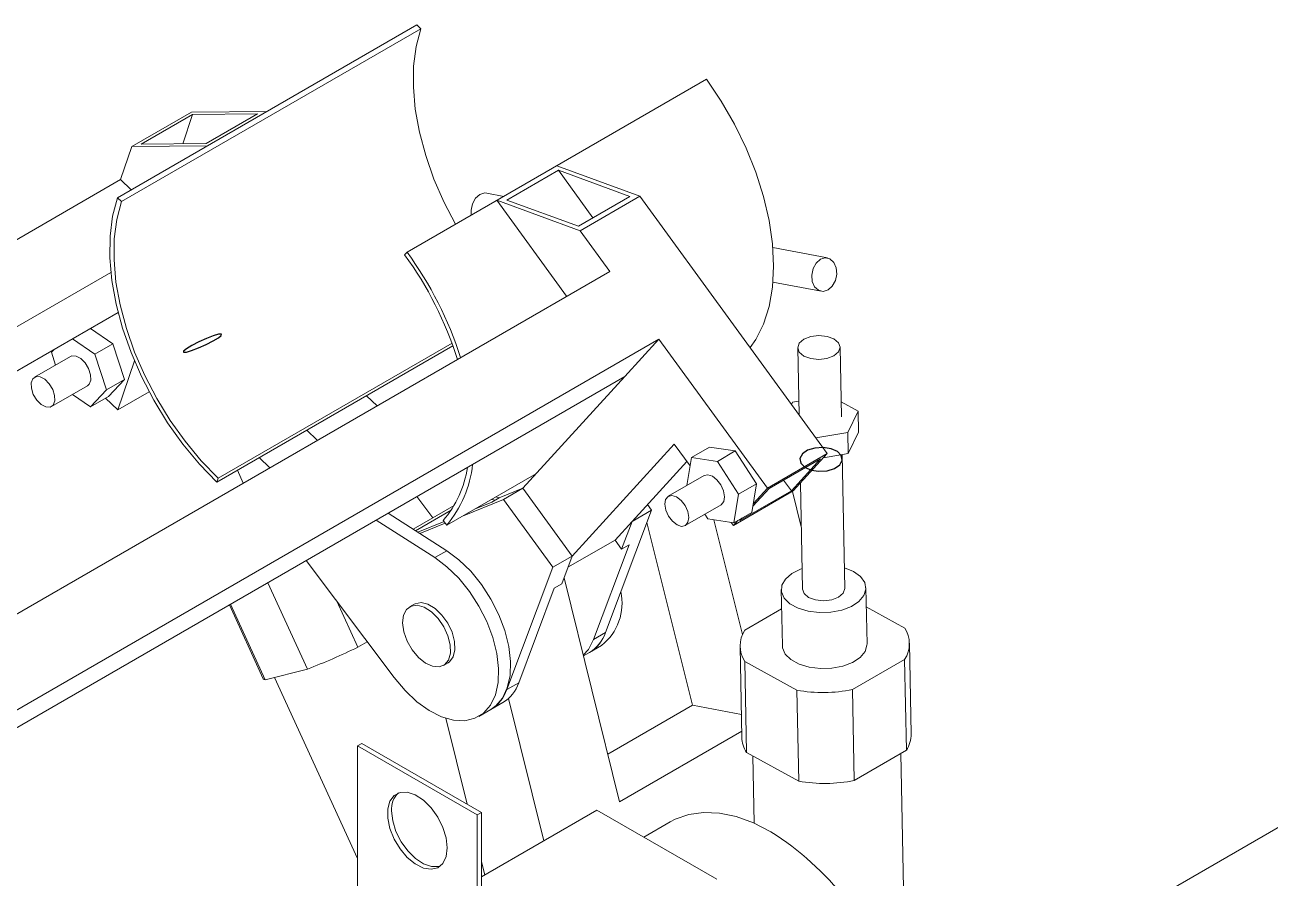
# Model space of a CAD drawing. Header units: millimetres. Extents: x 174 to 988, y 116 to 750.
# Drawn here: x 774.1 to 847.7, y 313.4 to 363.7 of the extents above; entities that cross this region are included whole.
import ezdxf

# ---------------------------------------------------------------- set-up
doc = ezdxf.new("R2010")
doc.units = ezdxf.units.MM

msp = doc.modelspace()

# ---------------------------------------------------------------- linework, layer by layer
at = {"color": 7, "linetype": 'Continuous', "lineweight": 15}
for p, q in [((797.259, 363.731), (779.581, 353.526)), ((797.494, 363.506), (779.816, 353.301)), ((797.259, 363.731), (797.494, 363.506)), ((814.364, 360.52), (796.686, 350.315)), ((780.425, 356.549), (783.961, 358.59)), ((784.026, 358.45), (780.985, 356.695)), ((784.026, 358.45), (783.439, 356.716)), ((788.42, 358.628), (783.961, 358.59)), ((787.86, 358.483), (784.026, 358.45)), ((784.82, 356.728), (787.86, 358.483)), ((788.42, 358.628), (784.884, 356.587)), ((780.985, 356.695), (784.82, 356.728)), ((780.425, 356.549), (779.766, 354.601)), ((784.884, 356.587), (780.425, 356.549)), ((805.525, 355.418), (801.989, 353.377)), ((805.525, 355.418), (810.443, 353.619)), ((733.684, 327.999), (779.766, 354.601)), ((779.766, 354.601), (780.398, 353.998)), ((802.581, 353.393), (805.622, 355.149)), ((805.622, 355.149), (809.851, 353.602)), ((805.622, 355.149), (807.665, 352.34)), ((802.397, 353.612), (801.395, 353.802)), ((779.581, 353.526), (779.816, 353.301)), ((801.989, 353.377), (806.907, 351.578)), ((801.989, 353.377), (806.111, 347.711)), ((806.811, 351.847), (802.581, 353.393)), ((809.851, 353.602), (806.811, 351.847)), ((806.907, 351.578), (810.443, 353.619)), ((810.443, 353.619), (821.5, 338.423)), ((806.907, 351.578), (808.653, 349.179)), ((796.686, 350.315), (796.545, 350.161)), ((821.509, 349.974), (818.287, 350.588)), ((740.531, 326.803), (779.198, 349.125)), ((808.653, 349.179), (759.156, 320.604)), ((818.296, 348.55), (821.135, 348.01)), ((740.929, 324.42), (779.624, 346.758)), ((779.313, 344.903), (777.984, 345.811)), ((811.563, 345.18), (762.065, 316.605)), ((778.253, 344.291), (776.923, 345.199)), ((778.253, 344.291), (779.313, 344.903)), ((779.997, 342.796), (779.313, 344.903)), ((799.342, 344.938), (785.54, 336.97)), ((811.563, 345.18), (809.554, 342.979)), ((811.563, 345.18), (817.964, 336.382)), ((776.811, 344.16), (774.689, 342.936)), ((775.849, 344.579), (775.684, 344.405)), ((775.684, 344.405), (775.929, 343.651)), ((778.937, 342.183), (778.253, 344.291)), ((799.397, 344.787), (785.463, 336.743)), ((819.756, 344.666), (819.834, 340.712)), ((822.337, 340.587), (822.256, 344.715)), ((780.591, 343.897), (779.612, 341.004)), ((809.554, 342.979), (762.599, 315.872)), ((778.937, 342.183), (779.997, 342.796)), ((779.055, 341.799), (779.997, 342.796)), ((809.554, 342.979), (803.529, 336.378)), ((775.689, 341.204), (777.811, 342.428)), ((777.995, 341.187), (778.937, 342.183)), ((781.462, 342.072), (779.612, 341.004)), ((776.926, 341.917), (777.995, 341.187)), ((777.995, 341.187), (779.055, 341.799)), ((779.612, 341.004), (778.883, 341.7)), ((794.302, 341.845), (794.923, 341.252)), ((819.389, 341.323), (819.455, 341.461)), ((819.455, 341.461), (819.818, 341.521)), ((822.319, 341.479), (823.318, 340.929)), ((823.318, 340.929), (822.72, 339.663)), ((823.342, 339.69), (823.318, 340.929)), ((790.766, 339.804), (791.388, 339.211)), ((822.72, 339.663), (820.824, 339.351)), ((822.744, 338.424), (822.72, 339.663)), ((823.342, 339.69), (822.744, 338.424)), ((806.439, 332.379), (812.464, 338.98)), ((812.464, 338.98), (813.398, 337.697)), ((813.48, 338.199), (814.54, 338.812)), ((816.072, 338.58), (814.54, 338.812)), ((815.012, 337.968), (816.072, 338.58)), ((817.328, 336.65), (816.072, 338.58)), ((817.964, 336.382), (821.5, 338.423)), ((821.5, 338.423), (819.491, 336.222)), ((822.744, 338.424), (821.281, 338.184)), ((822.536, 330.469), (822.381, 338.364)), ((788.584, 337.593), (787.962, 338.186)), ((809.974, 334.42), (813.206, 337.96)), ((813.48, 338.199), (813.211, 336.543)), ((815.012, 337.968), (813.48, 338.199)), ((816.267, 336.038), (815.012, 337.968)), ((818.071, 336.371), (821.112, 338.126)), ((821.112, 338.126), (819.384, 336.233)), ((785.54, 336.97), (785.463, 336.743)), ((786.674, 337.442), (787.019, 336.69)), ((804.332, 337.258), (799.029, 334.196)), ((814.235, 337.135), (812.114, 335.91)), ((818.926, 336.864), (819.384, 336.233)), ((803.529, 336.378), (802.136, 335.812)), ((802.38, 335.714), (803.529, 336.378)), ((806.439, 332.379), (803.529, 336.378)), ((819.491, 336.222), (815.956, 334.181)), ((816.267, 336.038), (817.328, 336.65)), ((819.384, 336.233), (816.344, 334.478)), ((817.052, 334.951), (817.328, 336.65)), ((817.112, 335.32), (818.071, 336.371)), ((817.137, 335.476), (817.964, 336.382)), ((819.444, 336.195), (819.964, 334.105)), ((819.913, 336.685), (820.036, 330.42)), ((799.473, 335.371), (797.04, 333.966)), ((798.208, 334.64), (797.27, 335.887)), ((802.38, 335.714), (799.955, 334.731)), ((800.662, 335.139), (801.694, 335.557)), ((801.901, 335.677), (801.67, 335.721)), ((801.694, 335.557), (802.136, 335.812)), ((802.152, 335.819), (801.918, 335.864)), ((805.29, 331.715), (802.38, 335.714)), ((811.123, 335.083), (810.882, 335.414)), ((813.114, 334.178), (815.235, 335.403)), ((815.991, 334.338), (816.267, 336.038)), ((799.031, 332.692), (795.571, 334.907)), ((799.302, 335.092), (797.188, 333.871)), ((800.869, 335.259), (800.877, 335.226)), ((808.408, 327.861), (811.123, 335.083)), ((811.123, 335.083), (809.974, 334.42)), ((814.277, 334.85), (814.459, 334.57)), ((815.991, 334.338), (817.052, 334.951)), ((816.344, 334.478), (816.467, 334.613)), ((794.864, 334.498), (798.324, 332.284)), ((797.323, 333.785), (798.872, 334.413)), ((798.94, 334.319), (797.44, 333.711)), ((798.825, 334.476), (799.029, 334.196)), ((808.97, 333.319), (809.974, 334.42)), ((809.359, 332.784), (809.974, 334.42)), ((810.853, 334.365), (813.538, 323.567)), ((814.459, 334.57), (815.991, 334.338)), ((814.808, 334.517), (816.492, 327.741)), ((815.823, 334.364), (815.956, 334.181)), ((815.956, 334.181), (816.219, 334.47)), ((808.97, 333.319), (806.189, 331.714)), ((809.359, 332.784), (808.97, 333.319)), ((798.324, 332.284), (799.031, 332.692)), ((805.29, 331.715), (806.439, 332.379)), ((805.824, 330.743), (806.439, 332.379)), ((807.701, 327.453), (809.801, 333.039)), ((809.801, 333.039), (809.359, 332.784)), ((795.927, 325.2), (790.729, 332.111)), ((802.574, 324.493), (805.29, 331.715)), ((823.054, 331.465), (822.512, 331.69)), ((805.956, 331.094), (809.243, 317.871)), ((788.468, 330.806), (790.809, 325.709)), ((805.382, 330.488), (803.281, 324.902)), ((805.824, 330.743), (805.382, 330.488)), ((818.787, 330.395), (818.851, 327.093)), ((823.85, 327.191), (823.786, 330.494)), ((786.197, 329.495), (788.197, 325.14)), ((786.26, 329.532), (788.309, 325.069)), ((792.533, 329.713), (793.78, 326.997)), ((797.107, 329.537), (796.841, 329.384)), ((816.629, 328.004), (818.809, 329.263)), ((826.074, 328.13), (823.807, 329.378)), ((870.635, 329.349), (829.646, 305.687)), ((793.78, 326.997), (794.335, 327.318)), ((808.408, 327.861), (807.701, 327.453)), ((826.455, 321.873), (826.35, 327.24)), ((807.103, 326.479), (807.47, 326.691)), ((807.47, 326.691), (808.177, 327.099)), ((816.352, 327.044), (816.457, 321.677)), ((798.841, 325.92), (799.106, 326.073)), ((819.71, 324.456), (816.628, 326.154)), ((816.628, 326.154), (816.734, 320.786)), ((822.991, 324.5), (826.073, 326.279)), ((826.073, 326.279), (826.179, 320.912)), ((790.809, 325.709), (788.309, 325.069)), ((788.853, 325.209), (793.76, 314.524)), ((802.574, 324.493), (803.281, 324.902)), ((819.71, 324.456), (819.815, 319.089)), ((822.991, 324.5), (823.096, 319.133)), ((801.637, 323.324), (802.344, 323.732)), ((802.673, 323.972), (804.762, 315.566)), ((813.538, 323.567), (808.543, 320.684)), ((813.538, 323.567), (816.431, 323.016)), ((800.93, 322.915), (801.637, 323.324)), ((798.97, 322.805), (800.233, 317.727)), ((816.45, 322.032), (809.243, 317.871)), ((793.76, 321.177), (794.008, 321.32)), ((800.831, 317.095), (793.76, 321.177)), ((793.76, 308.929), (793.76, 321.177)), ((801.079, 317.238), (794.008, 321.32)), ((819.815, 319.089), (816.734, 320.786)), ((823.096, 319.133), (826.179, 320.912)), ((826.131, 306.57), (825.853, 320.724)), ((817.104, 320.583), (817.182, 316.613)), ((800.831, 317.095), (801.079, 317.238)), ((800.831, 304.847), (800.831, 317.095)), ((801.079, 313.44), (807.903, 317.379)), ((801.079, 317.238), (801.079, 305.276)), ((814.974, 313.297), (807.903, 317.379)), ((812.234, 316.695), (810.661, 315.787)), ((801.079, 314.322), (801.271, 313.551))]:
    msp.add_line(p, q, dxfattribs=at)
at = {"color": 7, "linetype": 'Continuous', "lineweight": 15, "flags": 128}
for points in [[(799.542, 351.964), (798.879, 353.24), (798.278, 354.624), (797.789, 356.018), (797.42, 357.404), (797.176, 358.759), (797.061, 360.066), (797.076, 361.305), (797.221, 362.457), (797.494, 363.506)], [(816.945, 344.683), (817.281, 345.167), (817.737, 346.073), (818.067, 347.106), (818.267, 348.251), (818.334, 349.492), (818.267, 350.81), (818.067, 352.186), (817.737, 353.601), (817.281, 355.033), (816.707, 356.461), (816.022, 357.866), (815.238, 359.225), (814.364, 360.52)], [(801.395, 353.802), (801.271, 353.811), (800.983, 353.724), (800.73, 353.499), (800.549, 353.171), (800.469, 352.789), (800.482, 352.506)], [(785.463, 336.743), (784.43, 337.81), (783.455, 338.985), (782.55, 340.25), (781.729, 341.586), (781.005, 342.976), (780.387, 344.397), (779.885, 345.83), (779.505, 347.254), (779.255, 348.648), (779.136, 349.991), (779.152, 351.263), (779.301, 352.448), (779.581, 353.526)], [(785.54, 336.97), (784.535, 338.008), (783.586, 339.151), (782.705, 340.382), (781.907, 341.683), (781.202, 343.035), (780.601, 344.419), (780.112, 345.813), (779.743, 347.198), (779.499, 348.554), (779.383, 349.861), (779.398, 351.1), (779.543, 352.252), (779.816, 353.301)], [(821.547, 348.088), (821.8, 348.313), (821.981, 348.642), (822.061, 349.023), (822.029, 349.4), (821.889, 349.715), (821.663, 349.92), (821.385, 349.983), (821.097, 349.896), (820.844, 349.671), (820.663, 349.343), (820.583, 348.961), (820.615, 348.584), (820.755, 348.269), (820.981, 348.064), (821.259, 348.001), (821.547, 348.088)], [(822.162, 344.974), (821.893, 345.199), (821.488, 345.347), (821.01, 345.395), (820.531, 345.336), (820.125, 345.179), (819.853, 344.947), (819.756, 344.676), (819.85, 344.407), (820.119, 344.182), (820.524, 344.034), (821.002, 343.985), (821.481, 344.045), (821.887, 344.202), (822.159, 344.434), (822.256, 344.705), (822.162, 344.974)], [(777.811, 342.428), (777.912, 342.518), (778.009, 342.761), (777.999, 343.085), (777.884, 343.441), (777.682, 343.775), (777.423, 344.035), (777.148, 344.183), (776.897, 344.195), (776.811, 344.16)], [(774.616, 341.923), (774.818, 341.589), (775.076, 341.329), (775.352, 341.181), (775.603, 341.169), (775.791, 341.293), (775.887, 341.536), (775.877, 341.86), (775.763, 342.216), (775.561, 342.55), (775.302, 342.81), (775.026, 342.958), (774.776, 342.971), (774.588, 342.846), (774.491, 342.603), (774.501, 342.279), (774.616, 341.923)], [(815.235, 335.403), (815.247, 335.41), (815.395, 335.593), (815.442, 335.879), (815.382, 336.225), (815.224, 336.577), (814.991, 336.883), (814.719, 337.095), (814.45, 337.181), (814.235, 337.135)], [(811.907, 335.434), (811.967, 335.088), (812.126, 334.736), (812.359, 334.43), (812.63, 334.219), (812.9, 334.132), (813.125, 334.185), (813.273, 334.369), (813.321, 334.655), (813.261, 335), (813.102, 335.353), (812.87, 335.658), (812.598, 335.87), (812.329, 335.956), (812.103, 335.903), (811.955, 335.72), (811.907, 335.434)], [(801.637, 323.324), (801.912, 323.517), (802.319, 323.983), (802.609, 324.59), (802.771, 325.319), (802.801, 326.145), (802.698, 327.039), (802.464, 327.974), (802.108, 328.916), (801.642, 329.834), (801.082, 330.699), (800.445, 331.48), (799.754, 332.152), (799.031, 332.692)], [(798.324, 332.284), (799.046, 331.744), (799.738, 331.072), (800.374, 330.291), (800.935, 329.426), (801.401, 328.508), (801.757, 327.565), (801.991, 326.631), (802.094, 325.736), (802.064, 324.911), (801.902, 324.182), (801.612, 323.575), (801.205, 323.109), (800.695, 322.801), (800.097, 322.66), (799.433, 322.691), (798.725, 322.893), (797.996, 323.26), (797.271, 323.78), (796.573, 324.433), (795.927, 325.2)], [(820.012, 331.641), (819.915, 331.605), (819.402, 331.346), (819.029, 331.02), (818.823, 330.651), (818.799, 330.267), (818.961, 329.896), (819.294, 329.566), (819.775, 329.301), (820.369, 329.121), (821.03, 329.039), (821.71, 329.061), (822.359, 329.186), (822.929, 329.404), (823.376, 329.699), (823.668, 330.05), (823.784, 330.43), (823.715, 330.811), (823.465, 331.165), (823.054, 331.465), (823.054, 331.465)], [(820.036, 330.42), (820.131, 330.159), (820.402, 329.934), (820.808, 329.787), (821.286, 329.74), (821.764, 329.8), (822.17, 329.958), (822.441, 330.19), (822.536, 330.461), (822.536, 330.469)], [(796.5, 327.907), (796.428, 328.429), (796.48, 328.882), (796.654, 329.225), (796.933, 329.428), (797.293, 329.474), (797.702, 329.358), (798.123, 329.09), (798.519, 328.695), (798.855, 328.207), (799.1, 327.669), (799.234, 327.13), (799.245, 326.638), (799.13, 326.236), (798.901, 325.959), (798.578, 325.833), (798.189, 325.869), (797.77, 326.063), (797.357, 326.398), (796.987, 326.845), (796.693, 327.363), (796.5, 327.907)], [(797.107, 329.537), (797.162, 329.566), (797.514, 329.63), (797.919, 329.532), (798.341, 329.281), (798.741, 328.898), (799.086, 328.419), (799.343, 327.884), (799.49, 327.343), (799.515, 326.843), (799.414, 326.429), (799.197, 326.136), (799.106, 326.073)], [(807.092, 326.523), (807.393, 326.865), (807.701, 327.453)], [(818.851, 327.093), (818.864, 326.965), (819.025, 326.594), (819.359, 326.263), (819.84, 325.998), (820.434, 325.818), (821.095, 325.736), (821.775, 325.758), (822.424, 325.883), (822.994, 326.101), (823.441, 326.396), (823.733, 326.747), (823.849, 327.127), (823.85, 327.191)], [(799.064, 315.148), (798.998, 315.737), (798.806, 316.357), (798.503, 316.964), (798.109, 317.511), (797.656, 317.96), (797.175, 318.275), (796.704, 318.434), (796.277, 318.425), (795.925, 318.248), (795.675, 317.918), (795.545, 317.457), (795.545, 316.902), (795.675, 316.291), (795.925, 315.672), (796.277, 315.089), (796.704, 314.587), (797.175, 314.202), (797.656, 313.962), (798.109, 313.887), (798.503, 313.98), (798.806, 314.236), (798.998, 314.635), (799.064, 315.148)], [(798.663, 314.085), (798.563, 314.055), (798.135, 314.046), (797.664, 314.205), (797.184, 314.52), (796.73, 314.968), (796.337, 315.516), (796.033, 316.123), (795.841, 316.743), (795.776, 317.332)], [(818.179, 316.106), (817.146, 316.629), (816.128, 316.997), (815.142, 317.204), (814.201, 317.247), (813.321, 317.126), (812.515, 316.842), (812.234, 316.695)]]:
    msp.add_lwpolyline(points, dxfattribs=at)
at = {"color": 7, "linetype": 'Continuous', "flags": 128}
for points in [[(785.556, 345.467), (785.244, 345.376), (784.835, 345.219), (784.391, 345.02), (783.98, 344.809), (783.664, 344.617), (783.491, 344.475), (783.488, 344.404), (783.655, 344.415), (783.967, 344.505), (784.376, 344.662), (784.82, 344.862), (785.231, 345.073), (785.548, 345.264), (785.72, 345.406), (785.723, 345.477), (785.556, 345.467)], [(822.103, 338.544), (821.726, 338.714), (821.26, 338.788), (820.774, 338.755), (820.344, 338.62), (820.034, 338.403), (819.892, 338.138), (819.939, 337.865), (820.169, 337.625), (820.546, 337.456), (821.012, 337.382), (821.497, 337.415), (821.928, 337.55), (822.238, 337.767), (822.38, 338.032), (822.332, 338.305), (822.103, 338.544)]]:
    msp.add_lwpolyline(points, dxfattribs=at)
at = {"color": 7, "linetype": 'Continuous', "lineweight": 15}
for centre, radius, start, end in [((779.305, 337.578), 21.344, 17.47895, 36.1235), ((778.947, 337.371), 21.96, 17.83624, 36.1173), ((793.994, 338.573), 6.334, 319.7036, 351.26339), ((793.942, 338.481), 6.651, 319.89239, 353.99198), ((806.199, 329.601), 3.189, 308.3363, 12.23068), ((818.052, 327.079), 1.698, 146.96512, 213.00813), ((824.65, 327.205), 1.698, 326.96498, 33.00828), ((806.339, 328.558), 2.183, 301.21292, 341.37615), ((806.355, 328.545), 2.164, 301.02559, 341.56348), ((778.113, 359.072), 35.696, 290.83399, 296.03398), ((788.316, 325.204), 0.135, 208.6191, 267.28301), ((800.521, 325.178), 2.164, 301.02559, 341.56348), ((801.228, 325.586), 2.164, 301.02559, 341.56348), ((821.237, 332.991), 8.67, 259.85494, 281.67233), ((818.201, 321.73), 1.744, 181.75195, 212.74546), ((824.709, 321.856), 1.747, 327.30072, 0.5545), ((821.342, 327.624), 8.671, 259.85531, 281.67195), ((797.075, 317.449), 1.305, 133.56906, 185.14755), ((808.344, 300.74), 18.244, 19.83855, 57.37793)]:
    msp.add_arc(centre, radius, start, end, dxfattribs=at)

doc.saveas('drawing.dxf')
